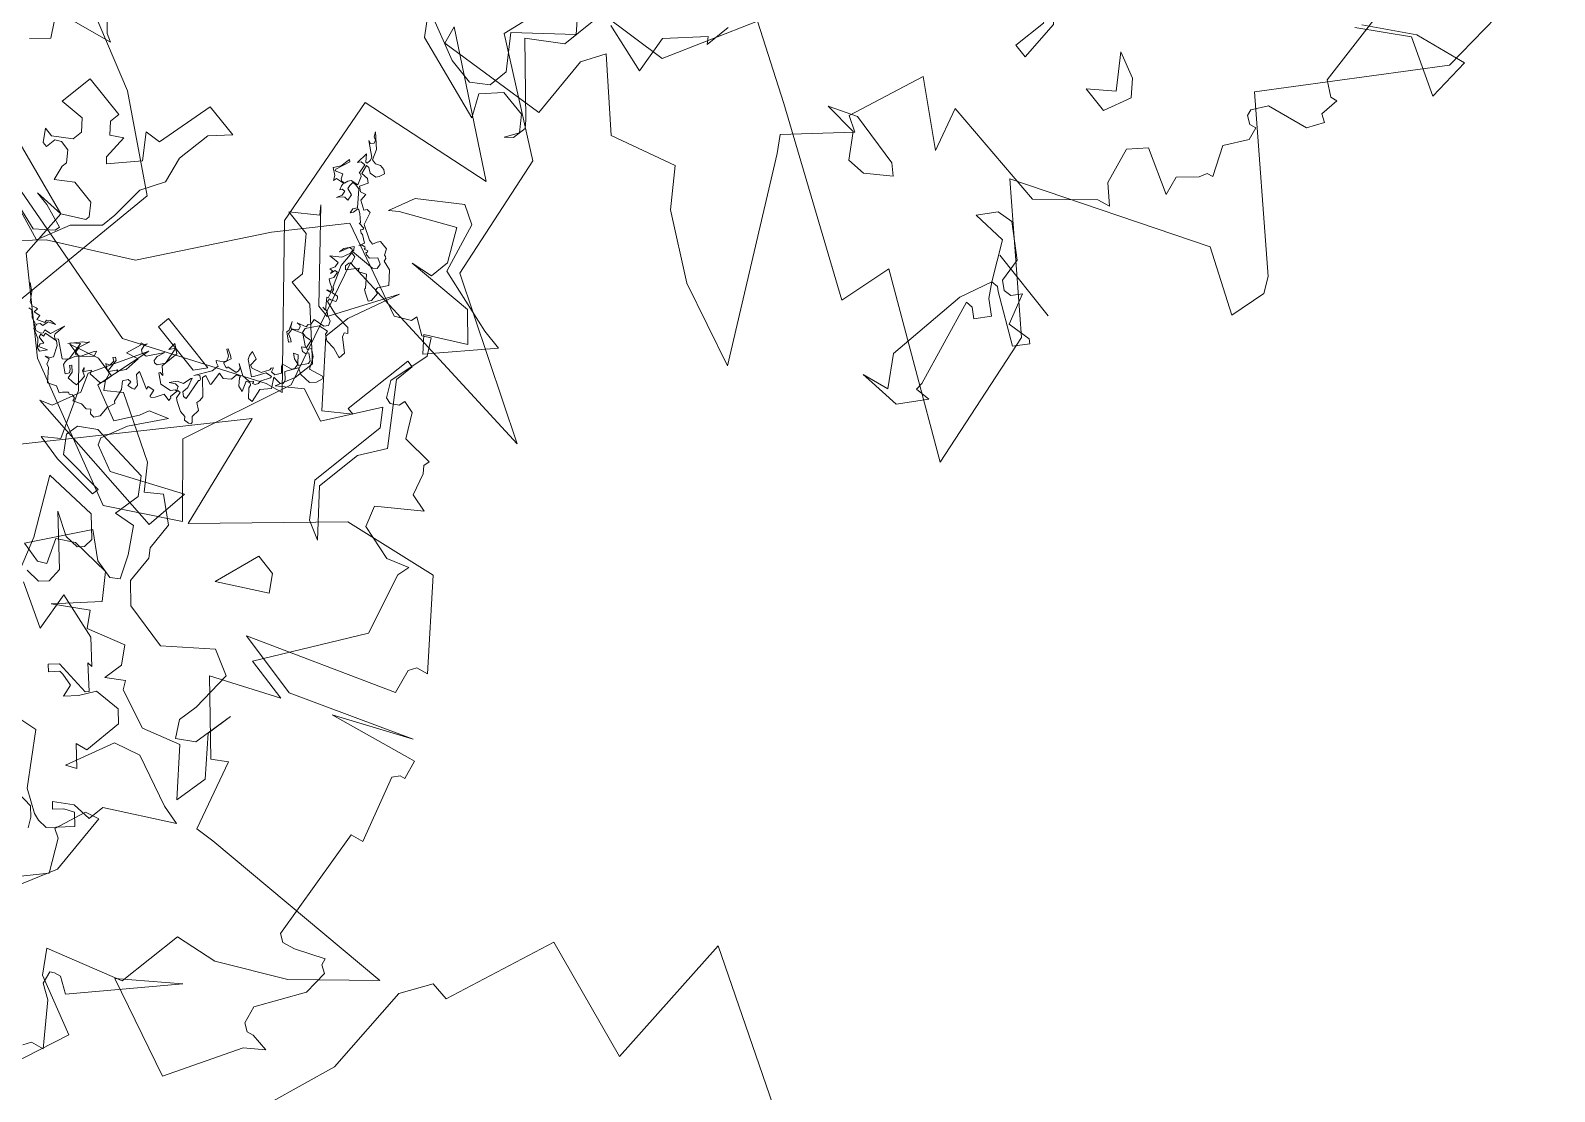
# Model space of a CAD drawing. Header units: metres. Extents: x -71 to 881, y -503 to 661.
# Drawn here: x 273.729 to 278.091, y -265.991 to -262.954 of the extents above; entities that cross this region are included whole.
import ezdxf

# ---------------------------------------------------------------- set-up
doc = ezdxf.new("R2010")
doc.units = ezdxf.units.M
doc.layers.add('ARBRE', color=100, linetype='Continuous', lineweight=13, true_color=0x00ff3f)

# ---------------------------------------------------------------- blocks, each defined once
blk = doc.blocks.new('WMF2', base_point=(0, 0.01))
at = {"color": 251, "lineweight": 0, "true_color": 0x636466}
for points in [[(81.23, -212.64), (86.45, -202.37), (92.4, -197.64), (98.49, -189.57)], [(81.55, -38.39), (70.38, -36.78), (69.61, -32.48), (62.22, -27.79), (49.27, -24.43), (44.16, -28.75), (49.49, -33.04), (47.38, -42.86), (52.22, -53.02), (31.88, -54.47), (45.91, -59.56), (49.4, -70.11), (59.14, -74.81), (58.34, -81.44), (49.36, -83.76), (46.84, -91.88), (40.14, -89.34), (24.4, -82.93), (24.01, -87.6), (8.81, -80.93), (12.69, -92.64), (23.58, -100.08), (8.83, -109.56), (3.27, -107.44), (3.01, -110.61), (3.9, -111.79), (16.57, -120.44), (8.22, -134.47), (9.81, -146.85)], [(41.63, -148.52), (39.67, -158.01), (44.92, -159.4), (46.44, -161.06), (40.43, -164.26), (40.42, -170.12), (36.91, -171.27), (31.95, -175.08), (27.13, -180.99), (44.83, -177.37), (46.41, -176.96), (49.12, -182.48), (50.2, -181.46), (55.69, -185.68), (50.55, -189.17), (54.41, -189.22), (50.23, -198.2), (52.48, -203.12), (52.39, -204.21), (54.12, -203.26), (57.28, -203.53), (58.15, -205.15), (55.25, -208.11), (56.89, -208.24), (57.74, -209.97), (58.25, -210.45), (58.2, -211), (60.88, -210.67), (62.28, -212.43), (63.37, -212.54), (63.42, -211.98), (64, -211.48), (64.56, -211.53), (65.45, -212.71), (65.14, -216.33), (66.13, -217.51), (66.73, -217.02), (68.24, -217.69), (68.28, -217.15), (69.45, -216.26), (77.76, -218.17), (81.23, -212.64), (81.23, -212.64)], [(192.69, -188.7), (207.51, -193.95), (205.44, -181.84), (216.23, -183.49), (218.11, -173.58), (219.76, -173.52), (220.92, -170.8), (219.49, -162.84), (220.49, -156.77)], [(75.41, -35.48), (59.11, -34.32), (48.77, -41.31), (47.36, -41.88), (58.37, -50.92), (61.87, -62.25), (50.47, -66), (62.16, -71.92), (61.59, -70.48), (52.23, -72.98), (53.36, -78.3), (52.54, -80.39), (46.99, -76.49), (41.75, -79.1), (39.13, -76.49), (33.51, -73.76), (26.05, -72.12), (37.25, -86.3), (38.33, -87.51), (34.61, -92.45), (35.99, -92.94), (34.69, -99.75), (29.28, -96.73), (30.97, -100.19), (21.09, -100.49), (17.67, -104.7), (16.66, -105.12), (18.28, -106.23), (19.48, -109.18), (18.41, -110.67), (14.49, -109.41), (15.1, -110.95), (13.93, -112.47), (13.73, -113.15), (13.23, -113.37), (14.72, -115.61), (13.76, -117.64), (14.16, -118.66), (14.68, -118.45), (15.39, -118.76), (15.6, -119.27), (14.94, -120.61), (11.56, -121.96), (10.97, -123.39), (11.67, -123.68), (11.74, -125.32), (12.27, -125.11), (13.58, -125.77), (15.6, -134.05)], [(41.43, -154.51), (41.13, -155.22), (40.11, -155.63), (43.05, -158.46), (44.35, -159.02), (44.76, -160.04), (44.45, -160.3), (43.92, -160.51), (42.49, -159.91), (37.1, -168.03), (40.97, -163.9), (32.15, -161.95), (29.82, -168.64), (28.52, -170), (30.14, -169.93), (30.65, -169.72), (31.37, -170.03), (31.94, -171.46), (30.17, -175.61), (30.45, -177.74), (31.15, -178.04), (31.35, -178.56), (33.6, -177.07), (34.61, -176.66), (35.32, -176.96), (38.04, -186.65), (37.02, -187.05), (39.7, -192.27), (39.35, -192.88), (38.94, -193.04), (39.56, -194.57), (39.97, -194.4), (46.81, -191.62), (41.05, -195.63), (50.47, -189.97), (56.38, -190.15), (44.99, -196.88), (45.76, -198.84), (45.47, -199.54), (44.55, -199.92), (50.64, -205.39), (58.51, -202.62), (66.66, -192.17), (70.16, -201.76), (80.62, -185.19)], [(89.7, -182.43), (90.01, -206.45), (97.85, -210.62), (106.23, -212.96)], [(57.77, -28.84), (58.63, -30.3), (56.93, -35.37), (57.37, -30.33), (54.22, -29.5), (53.25, -31.47), (53.04, -32.3), (51.55, -33.16), (53.17, -30.11), (53.78, -27.79), (53.47, -27.25), (51.12, -26.63), (45.81, -30.31), (45.66, -26.44), (59.37, -25.77), (58.42, -26.33), (57.77, -28.84), (57.77, -28.84)], [(57.77, -59.77), (57.34, -59.74), (56.99, -59.99), (56.55, -59.99), (56.22, -59.81), (56.35, -59.33), (56.48, -59.08), (57.01, -58.91), (57.45, -59.12), (57.71, -59.07), (57.42, -58.35), (56.8, -58.47), (56.47, -58.28), (56.73, -57.56), (56.31, -57.33), (55.87, -57.53), (55.75, -56.92), (54.93, -56.6), (54.8, -56.85), (54.47, -56.9), (54, -55.88), (52.71, -55.43), (52.29, -55.4), (52.19, -55.8), (52.04, -56.06), (51.25, -56.07), (50.96, -55.61), (50.83, -55.62), (50.67, -55.53), (50.58, -55.28), (49.76, -55.18), (48.77, -54.33), (49.22, -53.47), (49.17, -53.21), (48.84, -53.17), (48.7, -52.42), (48.83, -52.17), (49.57, -52.45), (49.82, -52.58), (49.78, -52.67), (50.67, -53.46), (51.2, -53.08), (51.37, -53.18), (51.41, -53.31), (52.03, -52.33), (52.28, -52.54), (52.29, -52.9), (52.25, -52.99), (52.13, -53.02), (52.29, -53.33), (52.38, -53.6), (52.8, -53.6), (52.54, -52.26), (51.6, -50.66), (51.34, -50.52), (51.27, -50.28), (50.74, -50.44), (50.57, -50.33), (50.48, -50.06), (50.84, -49.82), (50.98, -49.78), (50.89, -49.52), (49.55, -49.37), (48.16, -49.5), (47.78, -49.18), (48, -48.98), (47.85, -48.67), (46.68, -47.94), (46.65, -47.37), (47.56, -47.53), (48.39, -47.43), (48.9, -47.71), (48.98, -47.97), (49.76, -47.72), (50.3, -46.68), (50.19, -46.3), (49.75, -46.27), (49.22, -46.45), (49.02, -45.79), (48.86, -45.72), (48.68, -46.06), (48.07, -45.73), (47.44, -44.86), (46.32, -45.35), (46.14, -45.25), (46.23, -44.64), (46.6, -44.17), (47.56, -44.03), (48.1, -44.22), (48.58, -43.15), (48.01, -42.73), (47.85, -42.43), (48.07, -42.2), (48.76, -42.13), (48.17, -41.4), (48.71, -40.58), (48.32, -39.48), (48.7, -39.37), (49.37, -39.95), (49.47, -40.2), (49.63, -40.29), (49.94, -40.13), (49.49, -39.35), (50.01, -39.4), (50.51, -39.88), (50.54, -40.02), (50.86, -39.85), (50.83, -39.28), (51.31, -38.78), (51.84, -38.83), (51.55, -37.7), (51.59, -37.62), (52.39, -37.81), (52.44, -37.5), (51.18, -36.52), (51.08, -36.13), (51.12, -35.83), (50.51, -35.51), (50.45, -34.8), (50.07, -34.49), (50.03, -34.34), (50.2, -34.23), (50.61, -34.11), (50.82, -34.33), (51.37, -34.3), (52.2, -34.62), (52.47, -34.77), (52.63, -35.28), (52.87, -35.21), (52.86, -34.42), (52.76, -34.37), (52.7, -34.11), (53.34, -34.14), (53.62, -33.41), (53.77, -33.15), (53.9, -33.1), (53.97, -33.15), (54.13, -33.69), (54.66, -33.51), (54.57, -33.25), (56.09, -33.72), (56.03, -33.37), (55.31, -32.87), (55.2, -32.49), (55.39, -32.36), (55.77, -32.24), (55.88, -32.62), (56.15, -32.56), (56.36, -32.12), (55.85, -31.63), (55.46, -30.55), (55.3, -30.46), (55.43, -29.76), (55.24, -28.88), (55.5, -28.39), (55.87, -28.34), (56.16, -28.62), (56.42, -28.33), (56.99, -28.28), (57.65, -27.88), (57.72, -28.12), (58.03, -28.17), (58.25, -27.98), (58.41, -28.05), (58.73, -27.66), (58.86, -27.41), (59.43, -27.6), (60.1, -27.17), (61.07, -28.04), (61.37, -28.09), (61.58, -28.52), (61.97, -28.4), (61.62, -28.65), (61.49, -28.9), (62.03, -29.74), (62.37, -29.92), (63.43, -29.61), (63.34, -29.34), (63.61, -29.26), (63.52, -29), (62.86, -28.99), (63.01, -28.72), (62.94, -28.47), (62.26, -28.88), (62.57, -28.28), (62.89, -28.34), (63.48, -28.85), (64.34, -29.1), (64.6, -29.45), (65.11, -29.53), (65.65, -29.92), (65.93, -29.83)], [(67.51, -31.22), (66.81, -30.85), (66.26, -30.24), (65.89, -30.14), (65.56, -30.31), (65.43, -30.34), (65.4, -29.99), (64.88, -30.15), (64.76, -29.76), (64.15, -30.11), (64.22, -30.34), (64, -30.58), (63.48, -30.72), (64.02, -30.36), (64.06, -29.83), (64.32, -29.76), (64.47, -29.5), (64.37, -29.25), (64.12, -29.12), (63.68, -29.31), (63.59, -29.47), (63.68, -29.74), (63.15, -29.91), (62.91, -31.2), (62.89, -30.2), (62.83, -30.07), (62.59, -29.93), (62.37, -30.14), (60.91, -29.37), (60.7, -29.58), (60.56, -29.85), (60.92, -31.25), (60.95, -31.35), (61.49, -30.77), (61.62, -30.52), (60.95, -31.58), (60.73, -31.77), (60.58, -32.05), (60.79, -31.06), (60.63, -30.55), (60.45, -30.45), (60.1, -30.71), (59.75, -31.73), (59.62, -31.98), (59.42, -31.56), (60.41, -30.31), (60.57, -29.63), (60.56, -29.41), (60.48, -29.15), (59.78, -28.78), (59.61, -29.12), (59.81, -29.35), (60.09, -29.48), (59.99, -29.66), (59.52, -29.31), (59.36, -28.78), (58.88, -28.85), (58.48, -28.96), (58.53, -29.53), (58.63, -29.93), (59.11, -30.07), (59.2, -30.34), (58.98, -30.11), (58.66, -30.69), (58.5, -30.4), (57.42, -30.59), (57.23, -30.94), (57.5, -31.63), (57.97, -31.77), (58.34, -31.96), (58.03, -32.11), (58.06, -32.48), (58.09, -32.59), (58.37, -32.72), (58.26, -32.91), (58, -32.77), (57.77, -31.77), (57.68, -31.73), (57.33, -32.4), (57.28, -32.27), (56.9, -32.97), (56.98, -34.3), (57.97, -33.85), (57.74, -35.15), (57.85, -35.31), (57.61, -35.42), (57.47, -35.67), (57.52, -35.37), (57.39, -34.96), (57.14, -34.83), (56.74, -34.96), (56.01, -36.34), (56.16, -35.64), (56.04, -35.25), (55.87, -35.15), (55.61, -35.22), (55.28, -35.83), (55.72, -37.28), (56, -36.77), (56.07, -37.45), (55.3, -37.06), (55.27, -35.48), (54.61, -35.03), (54.96, -35), (55.02, -34.9), (54.16, -34.45), (53.24, -34.74), (53.05, -35.07), (52.92, -35.12), (53.11, -35.44), (53.43, -35.41), (53.84, -35.06), (53.53, -35.66), (53.04, -35.95), (52.98, -36.7), (52.93, -36.78), (52.55, -36.04), (52.54, -35.47), (52.19, -35.28), (51.91, -35.35), (52.44, -37.08), (52.39, -37.16), (52.45, -37.28), (52.71, -37.43), (52.87, -37.29), (53.01, -37.03), (52.38, -38.45), (52.36, -39.1), (52.67, -39.15), (52.85, -39.25), (52.39, -39.66), (52.26, -39.92), (52.49, -40.27), (53.02, -40.55), (52.98, -40.64), (52.41, -40.45), (52.16, -40.32), (52.31, -39.62), (51.9, -39.53), (51.76, -39.57), (51.81, -39.69), (51.02, -39.94), (51.02, -40.16), (51.11, -40.42), (51.46, -40.59), (50.47, -40.19), (49.85, -40.29), (49.72, -40.33), (49.57, -40.61), (49.49, -40.55), (49.46, -40.43), (49.28, -40.54), (49.15, -40.81), (49.22, -41.05), (48.9, -41.88), (48.95, -42.01), (49.46, -41.85), (49.82, -40.94), (49.95, -40.7), (51.24, -41.37), (51.43, -41.67), (51.53, -42.07), (50.86, -41.92), (50.77, -41.24), (50.48, -41.18), (49.74, -41.56), (49.46, -42.27), (49.5, -42.42), (49.41, -42.59), (49.24, -42.27), (48.89, -42.32), (48.63, -42.83), (49.09, -43.19), (49.12, -43.32), (49.21, -43.37), (48.38, -43.7), (48.25, -43.95), (48.36, -44.36), (48.89, -44.41), (49.31, -44.64), (48.96, -44.87), (48.46, -44.41), (48.27, -44.32), (47.88, -45.08), (47.97, -45.33), (48.55, -45.65), (48.68, -45.4), (48.96, -45.31), (49.3, -45.49), (49.06, -45.7), (50.1, -46.26), (50.9, -45.79), (50.93, -45.72), (50.82, -45.31), (50.42, -45.22), (50.17, -45.09), (50.28, -44.9), (51.03, -45.31), (51.03, -45.54), (51.44, -46.19), (51.18, -45.85), (51.02, -45.76), (50.63, -46.1), (50.58, -46.17), (50.67, -46.44), (50.83, -46.52), (51.09, -46.45), (50.35, -46.83), (50.42, -47.09), (50.26, -47.21), (50.42, -47.72), (49.49, -48.01), (49.31, -48.35), (49.49, -48.67), (50.03, -48.84), (50.3, -48.99), (50.77, -48.92), (50.44, -48.95), (51.22, -49.71), (51.11, -49.74), (51.31, -50.19), (51.71, -50.04), (51.65, -50.13), (51.4, -50.23), (51.47, -50.48), (52.03, -50.67), (52.29, -50.82), (52.12, -51.17), (52.29, -51.69), (52.54, -51.59), (52.57, -51.17), (52.63, -51.43), (52.9, -51.36), (52.76, -51.82), (52.87, -52.23), (53.49, -52.1), (53.75, -52.03), (53.04, -52.74), (52.85, -53.52), (52.92, -53.78), (53.01, -53.82), (53.28, -53.74), (53.5, -52.87), (53.5, -53.31), (53.09, -54.09), (52.87, -53.87), (52.85, -53.74), (50.74, -54.16), (50.47, -54.45), (50.6, -54.86), (51.14, -55.04), (51.55, -54.48), (51.91, -54.45), (52.09, -54.54), (52.03, -54.61), (52.09, -54.76), (52.39, -54.6), (52.42, -54.73), (52.51, -54.77), (52.77, -54.69), (52.92, -54.44), (52.77, -54.92), (53.44, -55.27), (53.59, -55.23), (53.84, -55.36), (53.75, -55.52), (53.79, -55.66), (54.35, -55.63), (54.31, -55.72), (54.95, -56.16), (55.21, -56.29), (55.34, -56.28), (55.36, -55.82), (55.49, -55.58), (55.61, -55.96), (55.42, -56.31), (56.6, -57.37), (57.04, -57.37), (57.3, -57.31), (57.27, -56.95), (57.18, -56.7), (56.58, -56.58), (56.42, -56.07), (56.77, -56.03), (57.04, -55.74), (57.17, -55.49), (57.04, -55.96), (57.15, -56.34), (57.42, -56.28), (57.5, -56.1), (57.66, -56.41), (57.75, -56.66), (58.41, -56.45), (58.45, -56.16), (58.7, -56.5), (59.31, -56.82), (58.99, -57.43), (58.98, -58.29), (58.79, -58.19), (59.04, -56.9), (58.99, -56.77), (58.39, -57.11), (58.15, -56.74), (57.97, -56.66), (57.71, -56.74), (57.66, -57.05), (57.53, -57.31), (56.88, -57.52), (57.28, -58.16), (57.46, -58.26), (57.59, -58.22), (57.82, -59.01), (58.22, -58.91), (58.37, -58.64), (58.47, -59.68), (57.96, -59.2), (57.81, -59.24), (57.85, -59.58), (57.93, -59.84), (59.21, -60.53), (58.92, -60.47), (58.77, -60.73), (58.88, -60.98), (59.17, -61.05), (59.42, -61.39), (58.22, -60.54), (57.77, -59.77), (57.77, -59.77)], [(70.82, -34.21), (69.59, -35.56), (69.59, -35.99), (71.7, -36.34), (72.94, -36.34), (70.38, -36.78), (68.72, -38.1), (68.72, -38.45), (69.59, -39.32), (71.7, -39.32), (72.94, -38.1), (73.38, -39.32), (73.38, -39.76), (74.16, -40.55), (75.04, -40.55), (75.48, -40.2), (75.48, -39.32), (75.92, -39.32), (76.72, -40.2), (75.92, -40.2), (74.6, -41.44), (74.6, -42.32), (75.48, -43.11), (77.6, -42.67), (77.6, -45.66), (73.81, -45.66), (73.81, -44.79), (72.94, -44), (72.05, -44.79), (71.7, -42.67), (71.26, -42.32), (69.59, -44.79), (71.26, -46.54), (69.94, -46.89), (69.59, -52), (66.59, -52), (67.83, -50.32), (67.83, -47.34), (67.04, -45.22), (67.83, -43.11), (67.48, -40.2), (67.48, -38.89), (69.16, -36.78), (69.94, -33.86), (74.6, -34.65), (70.82, -34.21), (70.82, -34.21)], [(81.38, -50.49), (79.67, -49.09), (78.94, -48.87), (85.72, -46.19)], [(40.86, -56.38), (43.16, -58.19), (49.01, -56.98), (47.19, -57.59), (47.19, -59.3), (49.01, -61.74), (53.04, -58.82), (53.65, -58.19), (53.04, -60.53), (50.1, -63.43), (48.41, -62.83), (46.7, -58.82), (40.86, -58.19), (39.03, -58.19), (42.55, -52.98), (43.78, -54.06), (40.86, -56.38), (40.86, -56.38)], [(64.7, -71.27), (60.09, -70.06), (57.77, -70.06), (56.55, -71.27), (56.55, -72.98), (58.86, -75.3), (55.34, -79.44), (56.55, -80.53)], [(55.34, -81.14), (55.34, -78.22), (57.77, -75.92), (52.42, -71.77), (51.91, -71.27), (51.91, -70.06), (52.42, -69.46), (51.91, -70.67), (53.02, -71.77), (55.34, -71.77), (56.55, -70.06), (55.34, -68.37), (63.01, -69.46), (64.7, -71.27)], [(106.1, -209.43), (105.21, -208.37), (106.3, -206.96)], [(18.5, -90.74), (17.84, -93.61), (20.02, -96.45), (22.98, -96.02), (22.05, -97.63), (20.72, -98), (17.93, -96.37), (17.41, -94.37), (16.65, -93.94), (15.97, -94.11), (15.49, -94.96), (14.21, -92.52), (12.21, -93.06), (11.86, -92.86), (12.6, -91.6), (16.89, -93.51), (17.23, -93.72), (17.84, -93.61), (16.91, -92.52), (15.64, -91.79), (16.37, -90.52), (17.22, -91.02), (17.83, -90.91), (14.87, -83.79), (14.78, -83.17), (13.49, -83.45), (14.87, -81.07), (17.86, -80.56), (18.47, -80.47), (16.28, -81.33), (18.28, -83.52), (18.5, -90.74), (18.5, -90.74)], [(47.94, -89.66), (47.94, -87.42), (48.41, -87.89), (50.63, -84.84), (49.71, -81.67), (54.16, -82.15)], [(30.71, -93.26), (29.79, -92.67), (31.51, -90.88), (33.12, -90.61), (34.74, -92.37), (37.69, -92.07), (35.5, -93.43), (30.71, -93.26), (30.71, -93.26)], [(12.72, -95.5), (19.16, -95.5), (12.72, -95.5), (12.72, -95.5)], [(31.94, -110.31), (36.07, -115.05), (31.32, -110.9), (30.71, -107.38), (31.94, -107.38), (31.94, -110.31), (31.94, -110.31)], [(23.77, -111.52), (26.08, -113.84), (23.77, -113.24), (22.56, -112.13), (23.16, -109.69), (25.47, -109.69), (23.77, -111.52), (23.77, -111.52)], [(15.36, -130.85), (11.87, -133.9), (8.32, -135.28), (7.59, -135.54), (7.07, -131.77), (12.02, -133.45), (15.55, -130.27)], [(55.2, -166.06), (55.75, -166.8), (56.5, -167.36), (60.96, -166.95)], [(62.6, -171.21), (61.18, -171.65), (57.84, -168.06), (55.81, -167.24), (55.17, -167.15), (54.29, -167.27), (52.87, -169.18), (53.82, -169.88), (54.6, -169.37), (55.15, -168.63), (55.66, -169.01), (54.32, -170.26), (52.66, -170.5), (52.66, -171.97), (47.81, -175.9), (49.56, -176.04), (54.15, -177.07), (56.26, -176.06), (57.34, -171.75), (56.54, -172.31), (58.19, -173.55), (57.21, -173.91), (57.26, -177.31), (58.26, -178.06), (60.53, -177.56), (61.17, -176.18), (61.91, -175.17), (62.25, -176.19), (63.37, -176.26), (63.72, -176.21), (64.28, -175.46), (64.78, -175.83), (64.22, -176.58), (61.08, -176.8), (60.89, -177.07), (62.8, -178.48), (62.37, -178.54), (64.31, -180), (68.46, -180.44), (67.52, -177.18), (71.39, -178.5)], [(71.95, -179.32), (70.65, -179.51), (70.12, -180.21), (70.34, -181.46), (74.19, -184.37), (72.12, -183.59), (70.89, -183.77), (70.51, -184.27), (70.59, -185.1), (72.3, -186.38), (76.95, -185.71), (73.74, -181.48), (71.97, -178.23)], [(56.45, -156.83), (51.18, -165.09), (52.99, -167.49), (53.79, -167.78), (53.24, -170.6), (52.14, -171.11), (51.01, -165.85), (52.98, -159.15), (54.67, -154.45), (56.12, -154.97), (56.45, -156.83), (56.45, -156.83)], [(52.76, -180.21), (55.75, -178.63), (59.24, -179.37), (59.71, -180), (60.98, -178.83), (60.92, -180.53), (62.07, -181.8), (65.07, -180.21), (66.12, -181.35), (68.53, -179.14), (66.06, -182.57), (67.81, -184.35), (71.26, -183.89), (72.51, -182.83), (71.38, -180.95), (72, -180.48), (73.83, -180.56), (71.19, -185.7), (68.92, -184.4), (67.21, -184.32), (66.57, -184.91), (67.73, -186.66), (69.36, -188.54), (71.08, -188), (71, -190.33), (72.16, -191.6), (77.42, -191.2), (78.69, -190.03), (78.74, -188.92), (77.57, -187.67), (73.52, -188.11), (73.54, -187.51), (77.6, -187.05), (79.9, -187.14), (78.75, -188.32), (80.93, -191.95), (83.16, -193.74), (84.39, -193.79), (82.02, -194.91), (80.2, -194.84), (80.22, -194.22), (79.64, -193.6), (78.5, -194.76), (72.73, -192.72), (70.97, -190.94), (69.83, -192.11), (67.56, -190.81), (67.04, -188.46), (66.45, -187.83), (65.94, -185.49), (64.29, -184.21), (60.16, -184.05), (57.09, -187.45), (54.82, -186.75), (54.35, -183.2), (54.41, -181.49), (53.37, -180.24), (52.1, -181.39), (51.95, -184.94), (52.04, -182.63), (49.22, -180.06), (49.34, -177.15), (52.76, -180.21), (52.76, -180.21)], [(59.05, -195.06), (57.96, -193.84), (61.5, -190.92), (60.89, -195.06), (59.05, -195.06), (59.05, -195.06)], [(62.92, -202.64), (62.92, -209.57), (64.13, -210.8), (66.44, -206.05), (69.38, -206.67), (71.07, -204.94), (70.59, -206.67), (70.59, -208.49), (74.6, -211.4), (76.92, -211.4), (76.92, -212.49), (79.35, -214.81), (81.66, -214.81), (79.84, -216.64), (80.44, -217.25), (73.99, -211.89), (72.89, -211.89), (70.59, -217.73), (71.68, -213.12), (71.68, -210.8), (67.05, -206.67), (65.23, -208.49), (65.83, -208.49), (65.83, -214.81), (65.23, -214.81), (65.23, -213.12), (61.21, -208.97), (62.31, -206.67), (62.31, -202.64), (58.89, -199.71), (60.6, -200.21), (62.92, -202.64), (62.92, -202.64)], [(80.95, -201.5), (75.73, -201.5), (76.34, -200.42), (80.95, -200.42), (80.95, -201.5), (80.95, -201.5)]]:
    blk.add_lwpolyline(points, dxfattribs=at)

msp = doc.modelspace()

# ---------------------------------------------------------------- block references
at = {"layer": 'ARBRE', "color": 251, "lineweight": 5, "true_color": 0x636466, "xscale": 0.03451886634015593, "yscale": 0.03451886634015593, "zscale": 0.03451886634015593, "rotation": 128.5771086415459}
for p in [(274.3383, -266.1698), (270.4289, -270.3009), (274.9292, -275.3484)]:
    msp.add_blockref('WMF2', p, dxfattribs=at)

doc.saveas('drawing.dxf')
